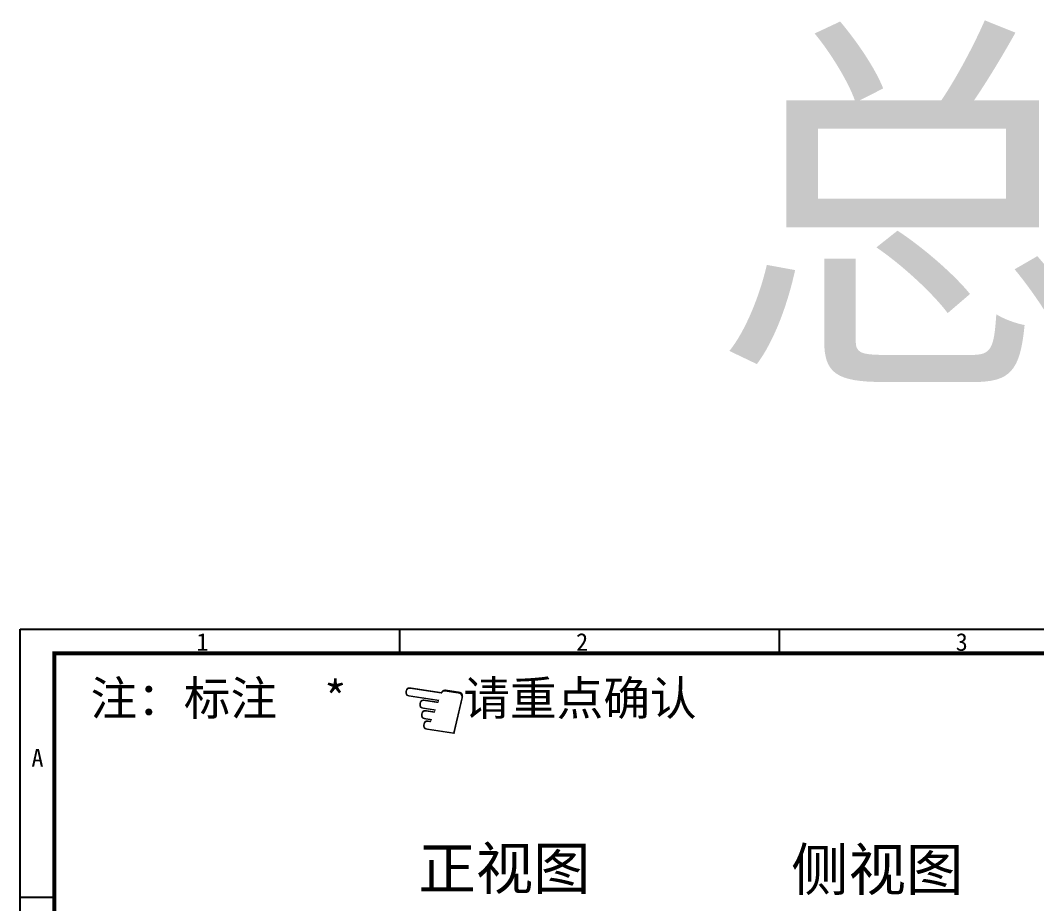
# Model space of a CAD drawing. Header units: millimetres. Extents: x 1387 to 2553, y -68 to 207.
# Drawn here: x 2264.3 to 2389.6, y 98 to 206.9 of the extents above; entities that cross this region are included whole.
import ezdxf

# ---------------------------------------------------------------- set-up
doc = ezdxf.new("R2010")
doc.units = ezdxf.units.MM
doc.layers.add('DIM', color=3, linetype='Continuous')
doc.layers.add('剖面', color=7, linetype='Continuous', lineweight=13)
doc.styles.add('RS', font='txt.shx', dxfattribs={"width": 0.95})
doc.styles.add('XR', font='simhei.ttf')
doc.styles.add('中文', font='')
doc.styles.get('中文').set_extended_font_data('宋体')

# ---------------------------------------------------------------- blocks, each defined once
blk = doc.blocks.new('A$C5D5B2502')
at = {"color": 3, "lineweight": 9, "extrusion": (0, 0, -1), "insert": (0.313, 2.205), "char_height": 2.2, "width": 1.7931, "attachment_point": 1, "text_direction": (0.707107, -0.707107, 0), "style": 'RS'}
blk.add_mtext('\\fWingdings|b0|i0|c2|p2;E', dxfattribs=at)
blk = doc.blocks.new('3')
at = {"layer": 'DIM', "extrusion": (0, 0, -1), "xscale": 1.882916887164354, "yscale": 1.882916887163899, "zscale": -1.882916887163784, "rotation": 180}
blk.add_blockref('A$C5D5B2502', (-1621.196, 1416.426), dxfattribs=at)

msp = doc.modelspace()

# ---------------------------------------------------------------- linework, layer by layer
for p, q in [((2311.069, 128.894, 2.434), (2311.069, 131.867, 2.434)), ((2357.86, 128.894, 2.434), (2357.86, 131.867, 2.434)), ((2268.471, 98.783, 2.434), (2264.278, 98.783, 2.434))]:
    msp.add_line(p, q)
at = {"elevation": 2.434}
msp.add_lwpolyline([(2264.278, 131.867), (2543.805, 131.867), (2543.805, -66.379), (2264.278, -66.379), (2264.278, 131.867)], dxfattribs=at)
at = {"color": 7, "linetype": 'Continuous', "const_width": 0.481, "elevation": 2.434}
msp.add_lwpolyline([(2268.471, -63.405), (2539.613, -63.405), (2539.613, 128.894), (2268.471, 128.894)], close=True, dxfattribs=at)

# ---------------------------------------------------------------- block references
at = {"layer": '剖面', "xscale": 1.985862265104941, "yscale": 1.985862265104066, "zscale": 1.985862265104351, "rotation": 306.3439900159057}
msp.add_blockref('3', (-1856.353, 1059.131, 2.434), dxfattribs=at)

# ---------------------------------------------------------------- texts
at = {"color": 1, "insert": (2349.568, 201.719, 2.455), "char_height": 36, "width": 230.43966, "attachment_point": 1, "style": 'XR'}
msp.add_mtext('总成', dxfattribs=at)
at = {"char_height": 2.181, "attachment_point": 1}
for s, insert, width in [('1', (2285.992, 131.375, 2.434), 3.70455), ('2', (2332.783, 131.375, 2.434), 1.8025), ('3', (2379.574, 131.375, 2.434), 4.87101), ('A', (2265.65, 117.095, 2.434), 11.91611)]:
    msp.add_mtext(s, dxfattribs=dict(at, insert=insert, width=width))
at = {"layer": 'DIM', "insert": (2272.925, 125.466, 2.434), "char_height": 4.21652, "width": 98.31204, "attachment_point": 1}
msp.add_mtext('{\\fSimSun|b0|i0|c134|p2;注：标注  \\C1;*\\C256;     请重点确认}', dxfattribs=at)
at = {"layer": 'DIM', "color": 7, "char_height": 5.184, "width": 189.00396, "attachment_point": 1, "style": '中文'}
for s, insert in [('正视图', (2313.351, 104.975, 2.455)), ('侧视图', (2359.297, 104.83, 2.455))]:
    msp.add_mtext(s, dxfattribs=dict(at, insert=insert))

doc.saveas('drawing.dxf')
